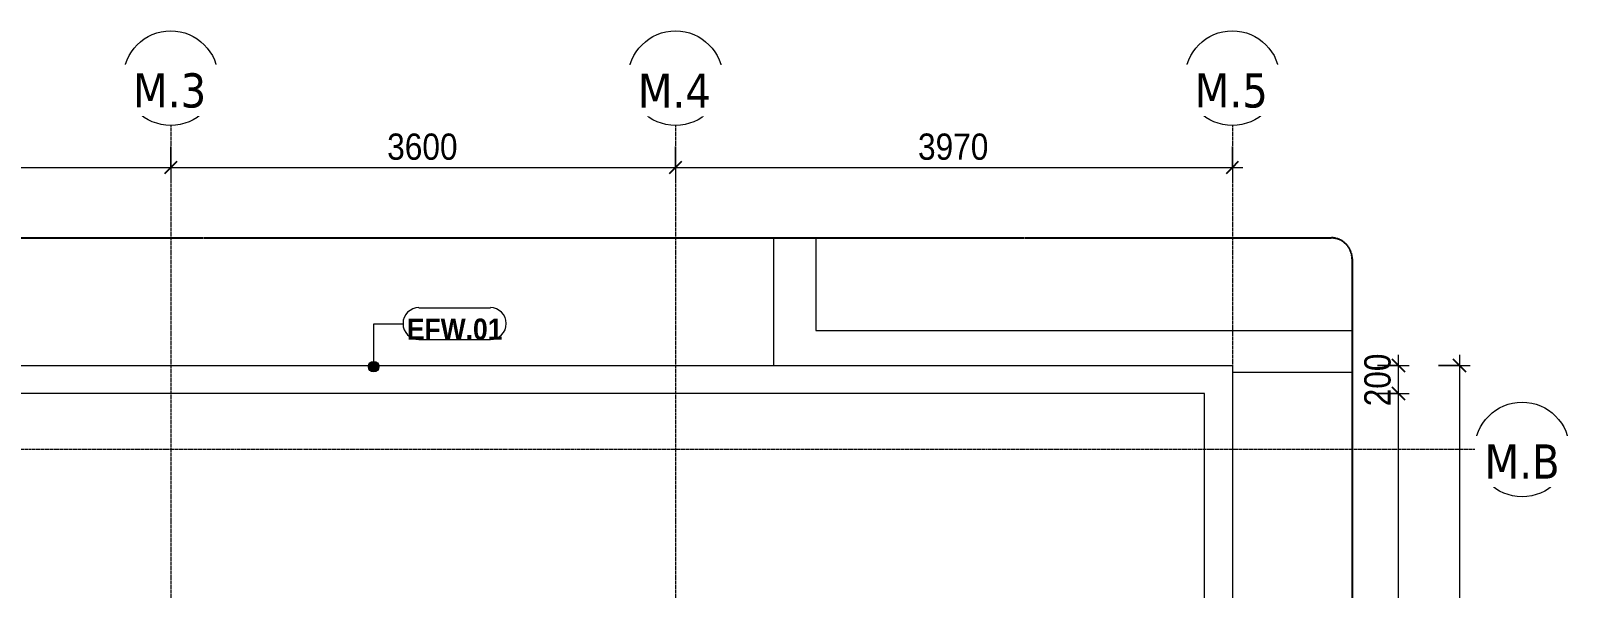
# Model space of a CAD drawing. Header units: millimetres. Extents: x 68650 to 268645, y -2410 to 17645.
# Drawn here: x 108937 to 119951, y 13399 to 17376 of the extents above; entities that cross this region are included whole.
import ezdxf

# ---------------------------------------------------------------- set-up
doc = ezdxf.new("R2010")
doc.units = ezdxf.units.MM
for name, pattern in [('Dash - Tight', [4.5, 3, -1.5]), ('Grid Line', [22.225, 12.7, -3.175, 3.175, -3.175]), ('Hidden', [7.14375, 4.7625, -2.38125])]:
    doc.linetypes.add(name, pattern=pattern)
for name, color, linetype, lineweight in [('A-ANNO-DIMS', 211, 'Continuous', 9), ('A-ANNO-DIMS-75', 211, 'Continuous', 9), ('A-ANNO-NOTE', 131, 'Continuous', 9), ('A-DETL-GENF-1', 92, 'Dash - Tight', 18), ('A-DETL-GENF-2', 92, 'Hidden', 25), ('A-WALL', 113, 'Continuous', 18), ('G-IMPT', 8, 'Continuous', 18), ('M-EQPM', 50, 'Continuous', 18), ('S-GRID-1', 1, 'Grid Line', 9), ('S-GRID-IDEN', 1, 'Continuous', 9)]:
    doc.layers.add(name, color=color, linetype=linetype, lineweight=lineweight)
doc.styles.add('Arial_B', font='arialbd.ttf', dxfattribs={"width": 0.9, "height": 150})
doc.styles.add('Tahoma_B', font='tahomabd.ttf', dxfattribs={"height": 243.75})
doc.styles.add('UTM Avo', font='', dxfattribs={"width": 0.9, "height": 187.5})
doc.styles.get('UTM Avo').set_extended_font_data('UTM Avo')
doc.dimstyles.new('1_Dim_chi_tiet_2_5', dxfattribs={"dimscale": 304.8, "dimtxt": 187.368928, "dimasz": 0.295276, "dimexe": 0.246063, "dimexo": 0.0625, "dimgap": 0.024606, "dimtad": 1, "dimdec": 0, "dimrnd": 5, "dimzin": 0, "dimdsep": 46, "dimtxsty": 'UTM Avo', "dimblk1": 'OBLIQUE', "dimblk2": 'OBLIQUE', "dimsah": 1, "dimcen": 0.09, "dimdle": 0.246063, "dimazin": 0, "dimtfac": 1, "dimtdec": 4, "dimtix": 1, "dimtmove": 0, "dimatfit": 3, "dimfxl": 0.492126, "dimfxlon": 1, "dimtvp": 1, "dimtolj": 1, "dimtzin": 0, "dimarcsym": 2})

# ---------------------------------------------------------------- blocks, each defined once
blk = doc.blocks.new('TKTC_NAP THAM BE XLNT_260130 - TKTC_XREF_260130_NAP THAM BE XLNT_dwg-3399784-TKCS_NHÀ MÁY PHÁT ĐIỆN - MẶT BẰNG MÁI')
at = {"layer": 'G-IMPT'}
for p, q in [((83428, 14140), (83428, 15050)), ((87552, 14088), (86698, 14088))]:
    blk.add_line(p, q, dxfattribs=at)
at = {"layer": 'G-IMPT', "flags": 128}
blk.add_lwpolyline([(83728, 15050), (83728, 14388), (87552, 14388)], dxfattribs=at)
blk = doc.blocks.new('TKTC_NAP THAM BE XLNT_260130 - NẮP THĂM BỂ XLNT-2335565-TKCS_NHÀ MÁY PHÁT ĐIỆN - MẶT BẰNG MÁI')
blk.add_blockref('TKTC_NAP THAM BE XLNT_260130 - TKTC_XREF_260130_NAP THAM BE XLNT_dwg-3399784-TKCS_NHÀ MÁY PHÁT ĐIỆN - MẶT BẰNG MÁI', (-83428, -14088))
blk = doc.blocks.new('BORDER VIEW - BORDER VIEW-2360911-TKCS_NHÀ MÁY PHÁT ĐIỆN - MẶT BẰNG MÁI')
at = {"layer": 'A-DETL-GENF-2'}
for p, q in [((150, 8710), (19776, 8710)), ((19926, 8560), (19926, 150))]:
    blk.add_line(p, q, dxfattribs=at)
blk.add_arc((19776, 8560), 150, 0, 90, dxfattribs=at)
blk = doc.blocks.new('Grid - M_Grid Head - Circle-353313-TKCS_NHÀ MÁY PHÁT ĐIỆN - MẶT BẰNG MÁI')
at = {"layer": 'S-GRID-IDEN'}
blk.add_circle((0, 0), 4.5, dxfattribs=at)
blk = doc.blocks.new('DIMBLOCK19-TKCS_NHÀ MÁY PHÁT ĐIỆN - MẶT BẰNG MÁI')
at = {"layer": 'A-ANNO-DIMS-75'}
for p, q in [((118541, 14788), (118766, 14788)), ((118691, 14788), (118541, 14788)), ((118691, 8088), (118691, 14788)), ((118541, 8088), (118766, 8088)), ((118691, 8088), (118541, 8088))]:
    blk.add_line(p, q, dxfattribs=at)
at = {"layer": 'A-ANNO-DIMS-75', "lineweight": 25}
for p, q in [((118691, 14788), (118646, 14833)), ((118691, 14788), (118736, 14743)), ((118691, 8088), (118646, 8133)), ((118691, 8088), (118736, 8043))]:
    blk.add_line(p, q, dxfattribs=at)
at = {"layer": 'A-ANNO-DIMS-75', "color": 0, "insert": (118447, 11181), "char_height": 187.5, "width": 616.24, "attachment_point": 1, "rotation": 90, "line_spacing_factor": 1.110334, "style": 'UTM Avo'}
blk.add_mtext('6700', dxfattribs=at)
blk = doc.blocks.new('_Oblique')
at = {"color": 0, "linetype": 'ByBlock', "lineweight": -2}
blk.add_line((-0.5, -0.5), (0.5, 0.5), dxfattribs=at)
blk = doc.blocks.new('DIMBLOCK20-TKCS_NHÀ MÁY PHÁT ĐIỆN - MẶT BẰNG MÁI')
at = {"layer": 'A-ANNO-DIMS-75'}
for p, q in [((118541, 14988), (118766, 14988)), ((118691, 14988), (118541, 14988)), ((118691, 14788), (118691, 15063)), ((118541, 14788), (118766, 14788)), ((118691, 14788), (118541, 14788))]:
    blk.add_line(p, q, dxfattribs=at)
at = {"layer": 'A-ANNO-DIMS-75', "lineweight": 25}
for p, q in [((118691, 14988), (118646, 15033)), ((118691, 14988), (118736, 14943)), ((118691, 14788), (118646, 14833)), ((118691, 14788), (118736, 14743))]:
    blk.add_line(p, q, dxfattribs=at)
at = {"layer": 'A-ANNO-DIMS-75', "color": 0, "insert": (118447, 14696), "char_height": 187.5, "width": 462.18, "attachment_point": 1, "rotation": 90, "line_spacing_factor": 1.110334, "style": 'UTM Avo'}
blk.add_mtext('200', dxfattribs=at)
blk = doc.blocks.new('DIMBLOCK21-TKCS_NHÀ MÁY PHÁT ĐIỆN - MẶT BẰNG MÁI')
at = {"layer": 'A-ANNO-DIMS-75'}
for p, q in [((118976, 14988), (119201, 14988)), ((119126, 14988), (118976, 14988)), ((119126, 15063), (119126, 7813)), ((118976, 7888), (119201, 7888)), ((119126, 7888), (118976, 7888))]:
    blk.add_line(p, q, dxfattribs=at)
at = {"layer": 'A-ANNO-DIMS-75', "lineweight": 25}
for p, q in [((119126, 14988), (119081, 15033)), ((119126, 14988), (119171, 14943)), ((119126, 7888), (119081, 7933)), ((119126, 7888), (119171, 7843))]:
    blk.add_line(p, q, dxfattribs=at)
at = {"layer": 'A-ANNO-DIMS-75', "color": 0, "insert": (118882, 11181), "char_height": 187.5, "width": 616.24, "attachment_point": 1, "rotation": 90, "line_spacing_factor": 1.110334, "style": 'UTM Avo'}
blk.add_mtext('7100', dxfattribs=at)
blk = doc.blocks.new('DIMBLOCK23-TKCS_NHÀ MÁY PHÁT ĐIỆN - MẶT BẰNG MÁI')
at = {"layer": 'A-ANNO-DIMS-75'}
for p, q in [((104356, 16550), (104356, 16325)), ((104356, 16400), (104356, 16550)), ((109935, 16550), (109935, 16325)), ((109935, 16400), (109935, 16550)), ((104356, 16400), (109935, 16400))]:
    blk.add_line(p, q, dxfattribs=at)
at = {"layer": 'A-ANNO-DIMS-75', "lineweight": 25}
for p, q in [((104356, 16400), (104401, 16445)), ((109935, 16400), (109980, 16445)), ((104356, 16400), (104311, 16355)), ((109935, 16400), (109890, 16355))]:
    blk.add_line(p, q, dxfattribs=at)
at = {"layer": 'A-ANNO-DIMS-75', "color": 0, "insert": (106889, 16643), "char_height": 187.5, "width": 616.24, "attachment_point": 1, "line_spacing_factor": 1.110334, "style": 'UTM Avo'}
blk.add_mtext('5580', dxfattribs=at)
blk = doc.blocks.new('DIMBLOCK24-TKCS_NHÀ MÁY PHÁT ĐIỆN - MẶT BẰNG MÁI')
at = {"layer": 'A-ANNO-DIMS-75'}
for p, q in [((109935, 16550), (109935, 16325)), ((109935, 16400), (109935, 16550)), ((113535, 16550), (113535, 16325)), ((113535, 16400), (113535, 16550)), ((109935, 16400), (113535, 16400))]:
    blk.add_line(p, q, dxfattribs=at)
at = {"layer": 'A-ANNO-DIMS-75', "lineweight": 25}
for p, q in [((109935, 16400), (109980, 16445)), ((113535, 16400), (113580, 16445)), ((109935, 16400), (109890, 16355)), ((113535, 16400), (113490, 16355))]:
    blk.add_line(p, q, dxfattribs=at)
at = {"layer": 'A-ANNO-DIMS-75', "color": 0, "insert": (111478, 16643), "char_height": 187.5, "width": 616.24, "attachment_point": 1, "line_spacing_factor": 1.110334, "style": 'UTM Avo'}
blk.add_mtext('3600', dxfattribs=at)
blk = doc.blocks.new('DIMBLOCK25-TKCS_NHÀ MÁY PHÁT ĐIỆN - MẶT BẰNG MÁI')
at = {"layer": 'A-ANNO-DIMS-75'}
for p, q in [((113535, 16550), (113535, 16325)), ((113535, 16400), (113535, 16550)), ((117506, 16550), (117506, 16325)), ((117506, 16400), (117506, 16550)), ((113535, 16400), (117581, 16400))]:
    blk.add_line(p, q, dxfattribs=at)
at = {"layer": 'A-ANNO-DIMS-75', "lineweight": 25}
for p, q in [((113535, 16400), (113580, 16445)), ((117506, 16400), (117551, 16445)), ((113535, 16400), (113490, 16355)), ((117506, 16400), (117461, 16355))]:
    blk.add_line(p, q, dxfattribs=at)
at = {"layer": 'A-ANNO-DIMS-75', "color": 0, "insert": (115264, 16643), "char_height": 187.5, "width": 616.24, "attachment_point": 1, "line_spacing_factor": 1.110334, "style": 'UTM Avo'}
blk.add_mtext('3970', dxfattribs=at)
blk = doc.blocks.new('NCV_GHI CHU VAT LIEU HOAN THIEN - NCV_GHI CHU VAT LIEU HOAN THIEN-2360914-TKCS_NHÀ MÁY PHÁT ĐIỆN - MẶT BẰNG MÁI')
at = {"layer": 'A-ANNO-NOTE'}
for p, q in [((-3.37, 1.49), (3.43, 1.49)), ((-3.37, -1.52), (3.43, -1.52))]:
    blk.add_line(p, q, dxfattribs=at)
for centre, start, end in [((-3.37, -0.01), 90, 270), ((3.43, -0.01), 270, 90)]:
    blk.add_arc(centre, 1.51, start, end, dxfattribs=at)

msp = doc.modelspace()

# ---------------------------------------------------------------- hatches: boundary and pattern name
at = {"layer": 'A-ANNO-NOTE'}
h = msp.add_hatch(color=256, dxfattribs=at)
edge = h.paths.add_edge_path()
edge.add_arc((111382, 14979.1), 37.5, 0, 360)

# ---------------------------------------------------------------- linework, layer by layer
for p, q in [((111382, 15285.8), (111591.1, 15285.8)), ((111382, 14979.1), (111382, 15285.8))]:
    msp.add_line(p, q, dxfattribs=at)
msp.add_circle((111382, 14979.1), 37.5, dxfattribs=at)
at = {"layer": 'A-WALL'}
for p, q in [((99506.3, 14988.2), (117506.3, 14988.2)), ((117506.3, 14988.2), (117506.3, 7888.2)), ((117306.3, 14788.2), (99706.3, 14788.2)), ((117306.3, 8088.2), (117306.3, 14788.2))]:
    msp.add_line(p, q, dxfattribs=at)
at = {"layer": 'S-GRID-1'}
for p, q in [((109934.5, 16700.5), (109934.5, 14825.5)), ((113534.5, 16700.5), (113534.5, 14825.5)), ((117506.3, 16700.5), (117506.3, 14825.5)), ((109934.5, 14825.5), (109934.5, 8024.5)), ((113534.5, 14825.5), (113534.5, 8024.5)), ((117506.3, 14825.5), (117506.3, 8024.5)), ((117360.3, 14388.2), (99741.2, 14388.2))]:
    msp.add_line(p, q, dxfattribs=at)

# ---------------------------------------------------------------- block references
at = {"layer": 'A-ANNO-NOTE', "xscale": 75, "yscale": 75, "zscale": 75}
msp.add_blockref('NCV_GHI CHU VAT LIEU HOAN THIEN - NCV_GHI CHU VAT LIEU HOAN THIEN-2360914-TKCS_NHÀ MÁY PHÁT ĐIỆN - MẶT BẰNG MÁI', (111957, 15287.8), dxfattribs=at)
at = {"layer": 'A-DETL-GENF-1'}
msp.add_blockref('BORDER VIEW - BORDER VIEW-2360911-TKCS_NHÀ MÁY PHÁT ĐIỆN - MẶT BẰNG MÁI', (98434.5, 7188.2), dxfattribs=at)
at = {"layer": 'M-EQPM'}
msp.add_blockref('TKTC_NAP THAM BE XLNT_260130 - NẮP THĂM BỂ XLNT-2335565-TKCS_NHÀ MÁY PHÁT ĐIỆN - MẶT BẰNG MÁI', (114236.3, 14936.6), dxfattribs=at)
at = {"layer": 'S-GRID-IDEN', "xscale": 74.99999999999996, "yscale": 74.99999999999996, "zscale": 74.99999999999996}
for p, rotation in [((109934.5, 17038), 180), ((113534.5, 17038), 180), ((117506.3, 17038), 180), ((119572.8, 14388.2), 90)]:
    msp.add_blockref('Grid - M_Grid Head - Circle-353313-TKCS_NHÀ MÁY PHÁT ĐIỆN - MẶT BẰNG MÁI', p, dxfattribs=dict(at, rotation=rotation))

# ---------------------------------------------------------------- texts
at = {"layer": 'A-ANNO-NOTE', "insert": (111959.4, 15246.1), "char_height": 150, "width": 691.875, "attachment_point": 5, "line_spacing_factor": 0.936439, "style": 'Arial_B'}
msp.add_mtext('\\pt3.375,6.75,10.125,13.5,16.875,20.25,23.625,27,30.375,33.75,37.125,40.5,43.875,47.25,50.625,54,57.375,60.75,64.125,67.5,70.875,74.25,77.625,81,84.375,87.75,91.125,94.5,97.875,101.25,104.625,108;EFW.01', dxfattribs=at)

# ---------------------------------------------------------------- dimensions: what is measured, and where the dimension line sits
at = {"layer": 'A-ANNO-DIMS'}
for base, p1, p2, override, picture, middle in [((109934.5, 16399.7), (104356.3, 16549.7), (109934.5, 16549.7), {"dimpost": '<>', "dimfxl": 5578.181818}, 'DIMBLOCK23-TKCS_NHÀ MÁY PHÁT ĐIỆN - MẶT BẰNG MÁI', (107145.4, 16504.2)), ((113534.5, 16399.7), (109934.5, 16549.7), (113534.5, 16549.7), {"dimpost": '<>', "dimfxl": 3600}, 'DIMBLOCK24-TKCS_NHÀ MÁY PHÁT ĐIỆN - MẶT BẰNG MÁI', (111734.5, 16504.2)), ((117506.3, 16399.7), (113534.5, 16549.7), (117506.3, 16549.7), {"dimpost": '<>', "dimfxl": 3971.818182}, 'DIMBLOCK25-TKCS_NHÀ MÁY PHÁT ĐIỆN - MẶT BẰNG MÁI', (115520.4, 16504.2))]:
    dim = msp.add_linear_dim(base=base, p1=p1, p2=p2, dimstyle='1_Dim_chi_tiet_2_5', override=override, dxfattribs=at)
    dim.commit()
    dim.dimension.update_dxf_attribs({"geometry": picture, "text_midpoint": middle})
for base, p1, p2, override, picture, middle in [((118690.7, 14988.2), (118540.7, 14788.2), (118540.7, 14988.2), {"dimpost": '<>', "dimfxl": 200}, 'DIMBLOCK20-TKCS_NHÀ MÁY PHÁT ĐIỆN - MẶT BẰNG MÁI', (118586.2, 14888.2)), ((118690.7, 14788.2), (118540.7, 8088.2), (118540.7, 14788.2), {"dimpost": '<>', "dimfxl": 6700}, 'DIMBLOCK19-TKCS_NHÀ MÁY PHÁT ĐIỆN - MẶT BẰNG MÁI', (118586.2, 11438.2))]:
    dim = msp.add_linear_dim(base=base, p1=p1, p2=p2, angle=90, dimstyle='1_Dim_chi_tiet_2_5', override=override, dxfattribs=at)
    dim.commit()
    dim.dimension.update_dxf_attribs({"geometry": picture, "text_midpoint": middle})

# ---------------------------------------------------------------- next in the draw order: texts
at = {"layer": 'S-GRID-IDEN', "char_height": 243.75, "attachment_point": 5, "line_spacing_factor": 0.996129, "style": 'Tahoma_B', "bg_fill": 3, "box_fill_scale": 1.25, "bg_fill_color": 256, "bg_fill_true_color": 13158600, "bg_fill_transparency": 0}
for s, insert, width in [('\\pt952.49944,1904.99888,2857.50075,3810.00019,4762.49962,5714.99906,6667.50094,7620.00037,8572.49981,9524.99925,10477.50113,11430.00056,12382.5,13334.99944,14287.49888,15240.00075,16192.50019,17144.99963,18097.49906,19050.00094,20002.50038,20954.99981,21907.49925,22860.00113,23812.50056,24765,25717.49944,26669.99887,27622.50075,28575.00019,29527.49963,30479.99906;M.3', (109926.1, 16948.3), 620.25), ('\\pt952.49944,1904.99888,2857.50075,3810.00019,4762.49962,5714.99906,6667.50094,7620.00037,8572.49981,9524.99925,10477.50113,11430.00056,12382.5,13334.99944,14287.49888,15240.00075,16192.50019,17144.99963,18097.49906,19050.00094,20002.50038,20954.99981,21907.49925,22860.00113,23812.50056,24765,25717.49944,26669.99887,27622.50075,28575.00019,29527.49963,30479.99906;M.4', (113526.1, 16948.3), 620.25), ('\\pt952.49944,1904.99888,2857.50075,3810.00019,4762.49962,5714.99906,6667.50094,7620.00037,8572.49981,9524.99925,10477.50113,11430.00056,12382.5,13334.99944,14287.49888,15240.00075,16192.50019,17144.99963,18097.49906,19050.00094,20002.50038,20954.99981,21907.49925,22860.00113,23812.50056,24765,25717.49944,26669.99887,27622.50075,28575.00019,29527.49963,30479.99906;M.5', (117497.9, 16948.3), 620.25), ('\\pt952.49944,1904.99888,2857.50075,3810.00019,4762.49962,5714.99906,6667.50094,7620.00037,8572.49981,9524.99925,10477.50113,11430.00056,12382.5,13334.99944,14287.49888,15240.00075,16192.50019,17144.99963,18097.49906,19050.00094,20002.50038,20954.99981,21907.49925,22860.00113,23812.50056,24765,25717.49944,26669.99887,27622.50075,28575.00019,29527.49963,30479.99906;M.B', (119572.1, 14302.3), 635.25)]:
    msp.add_mtext(s, dxfattribs=dict(at, insert=insert, width=width))

# ---------------------------------------------------------------- next in the draw order: linework, layer by layer
at = {"layer": 'S-GRID-1'}
msp.add_line((119235.3, 14388.2), (117360.3, 14388.2), dxfattribs=at)

# ---------------------------------------------------------------- next in the draw order: dimensions: what is measured, and where the dimension line sits
at = {"layer": 'A-ANNO-DIMS'}
dim = msp.add_linear_dim(base=(119125.7, 7888.2), p1=(118975.7, 14988.2), p2=(118975.7, 7888.2), angle=90, dimstyle='1_Dim_chi_tiet_2_5', override={"dimpost": '<>', "dimfxl": 7100.000002}, dxfattribs=at)
dim.commit()
dim.dimension.update_dxf_attribs({"geometry": 'DIMBLOCK21-TKCS_NHÀ MÁY PHÁT ĐIỆN - MẶT BẰNG MÁI', "text_midpoint": (119021.2, 11438.2)})

doc.saveas('drawing.dxf')
